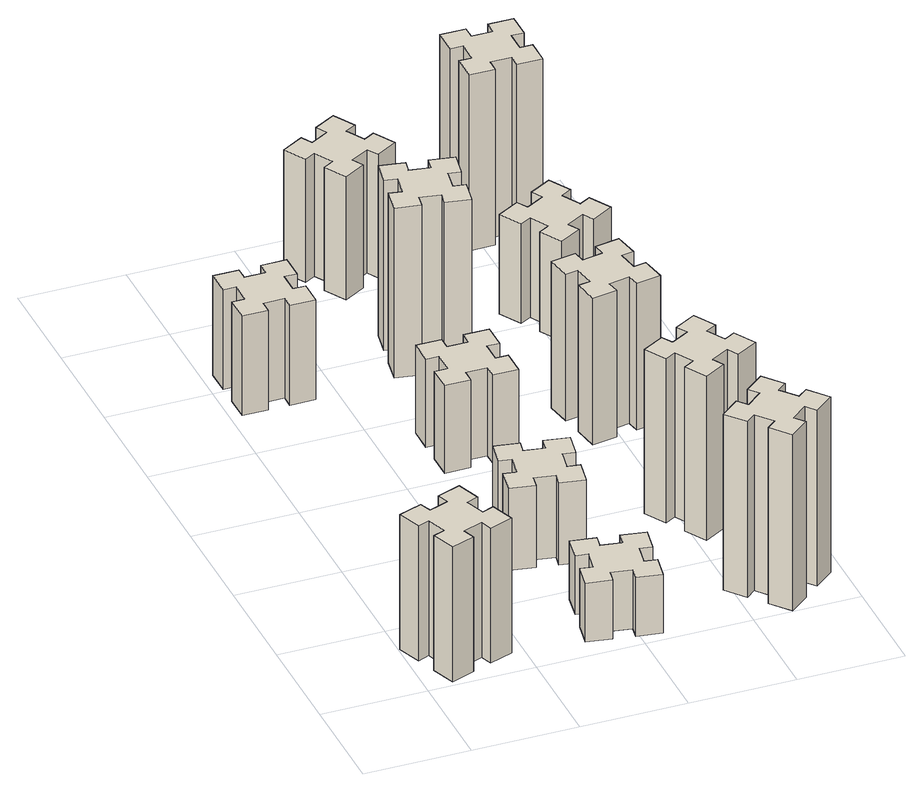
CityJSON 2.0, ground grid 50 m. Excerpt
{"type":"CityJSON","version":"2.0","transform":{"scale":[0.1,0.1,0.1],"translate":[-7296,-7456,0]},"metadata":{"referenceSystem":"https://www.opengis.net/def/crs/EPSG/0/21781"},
"CityObjects":{
"building1":{"type":"Building","attributes":{"class":"1000","function":"1000","usage":"1000","yearOfConstruction":2016,"roofType":"1000","measuredHeight":69,"storeysAboveGround":30,"storeysBelowGround":0},"geometry":[{"type":"Solid","lod":"1","boundaries":[[[[0,1,2,3,4,5,6,7,8,9,10,11,12,13,14,15,16,17,18,19]],[[17,16,20,21]],[[16,15,22,20]],[[15,14,23,22]],[[14,13,24,23]],[[13,12,25,24]],[[12,11,26,25]],[[11,10,27,26]],[[10,9,28,27]],[[9,8,29,28]],[[8,7,30,29]],[[7,6,31,30]],[[6,5,32,31]],[[5,4,33,32]],[[4,3,34,33]],[[3,2,35,34]],[[2,1,36,35]],[[1,0,37,36]],[[0,19,38,37]],[[19,18,39,38]],[[18,17,21,39]],[[24,25,26,27,28,29,30,31,32,33,34,35,36,37,38,39,21,20,22,23]]]]}]},
"building2":{"type":"Building","attributes":{"class":"1000","function":"1000","usage":"1000","yearOfConstruction":2016,"roofType":"1000","measuredHeight":51,"storeysAboveGround":30,"storeysBelowGround":0},"geometry":[{"type":"Solid","lod":"1","boundaries":[[[[40,41,42,43,44,45,46,47,48,49,50,51,52,53,54,55,56,57,58,59]],[[57,56,60,61]],[[56,55,62,60]],[[55,54,63,62]],[[54,53,64,63]],[[53,52,65,64]],[[52,51,66,65]],[[51,50,67,66]],[[50,49,68,67]],[[49,48,69,68]],[[48,47,70,69]],[[47,46,71,70]],[[46,45,72,71]],[[45,44,73,72]],[[44,43,74,73]],[[43,42,75,74]],[[42,41,76,75]],[[41,40,77,76]],[[40,59,78,77]],[[59,58,79,78]],[[58,57,61,79]],[[64,65,66,67,68,69,70,71,72,73,74,75,76,77,78,79,61,60,62,63]]]]}]},
"building3":{"type":"Building","attributes":{"class":"1000","function":"1000","usage":"1000","yearOfConstruction":2016,"roofType":"1000","measuredHeight":30,"storeysAboveGround":30,"storeysBelowGround":0},"geometry":[{"type":"Solid","lod":"1","boundaries":[[[[80,81,82,83,84,85,86,87,88,89,90,91,92,93,94,95,96,97,98,99]],[[97,96,100,101]],[[96,95,102,100]],[[95,94,103,102]],[[94,93,104,103]],[[93,92,105,104]],[[92,91,106,105]],[[91,90,107,106]],[[90,89,108,107]],[[89,88,109,108]],[[88,87,110,109]],[[87,86,111,110]],[[86,85,112,111]],[[85,84,113,112]],[[84,83,114,113]],[[83,82,115,114]],[[82,81,116,115]],[[81,80,117,116]],[[80,99,118,117]],[[99,98,119,118]],[[98,97,101,119]],[[104,105,106,107,108,109,110,111,112,113,114,115,116,117,118,119,101,100,102,103]]]]}]},
"building4":{"type":"Building","attributes":{"class":"1000","function":"1000","usage":"1000","yearOfConstruction":2016,"roofType":"1000","measuredHeight":42,"storeysAboveGround":30,"storeysBelowGround":0},"geometry":[{"type":"Solid","lod":"1","boundaries":[[[[120,121,122,123,124,125,126,127,128,129,130,131,132,133,134,135,136,137,138,139]],[[137,136,140,141]],[[136,135,142,140]],[[135,134,143,142]],[[134,133,144,143]],[[133,132,145,144]],[[132,131,146,145]],[[131,130,147,146]],[[130,129,148,147]],[[129,128,149,148]],[[128,127,150,149]],[[127,126,151,150]],[[126,125,152,151]],[[125,124,153,152]],[[124,123,154,153]],[[123,122,155,154]],[[122,121,156,155]],[[121,120,157,156]],[[120,139,158,157]],[[139,138,159,158]],[[138,137,141,159]],[[144,145,146,147,148,149,150,151,152,153,154,155,156,157,158,159,141,140,142,143]]]]}]},
"building5":{"type":"Building","attributes":{"class":"1000","function":"1000","usage":"1000","yearOfConstruction":2016,"roofType":"1000","measuredHeight":45,"storeysAboveGround":30,"storeysBelowGround":0},"geometry":[{"type":"Solid","lod":"1","boundaries":[[[[160,161,162,163,164,165,166,167,168,169,170,171,172,173,174,175,176,177,178,179]],[[177,176,180,181]],[[176,175,182,180]],[[175,174,183,182]],[[174,173,184,183]],[[173,172,185,184]],[[172,171,186,185]],[[171,170,187,186]],[[170,169,188,187]],[[169,168,189,188]],[[168,167,190,189]],[[167,166,191,190]],[[166,165,192,191]],[[165,164,193,192]],[[164,163,194,193]],[[163,162,195,194]],[[162,161,196,195]],[[161,160,197,196]],[[160,179,198,197]],[[179,178,199,198]],[[178,177,181,199]],[[184,185,186,187,188,189,190,191,192,193,194,195,196,197,198,199,181,180,182,183]]]]}]},
"building6":{"type":"Building","attributes":{"class":"1000","function":"1000","usage":"1000","yearOfConstruction":2016,"roofType":"1000","measuredHeight":87,"storeysAboveGround":30,"storeysBelowGround":0},"geometry":[{"type":"Solid","lod":"1","boundaries":[[[[200,201,202,203,204,205,206,207,208,209,210,211,212,213,214,215,216,217,218,219]],[[217,216,220,221]],[[216,215,222,220]],[[215,214,223,222]],[[214,213,224,223]],[[213,212,225,224]],[[212,211,226,225]],[[211,210,227,226]],[[210,209,228,227]],[[209,208,229,228]],[[208,207,230,229]],[[207,206,231,230]],[[206,205,232,231]],[[205,204,233,232]],[[204,203,234,233]],[[203,202,235,234]],[[202,201,236,235]],[[201,200,237,236]],[[200,219,238,237]],[[219,218,239,238]],[[218,217,221,239]],[[224,225,226,227,228,229,230,231,232,233,234,235,236,237,238,239,221,220,222,223]]]]}]},
"building7":{"type":"Building","attributes":{"class":"1000","function":"1000","usage":"1000","yearOfConstruction":2016,"roofType":"1000","measuredHeight":90,"storeysAboveGround":30,"storeysBelowGround":0},"geometry":[{"type":"Solid","lod":"1","boundaries":[[[[240,241,242,243,244,245,246,247,248,249,250,251,252,253,254,255,256,257,258,259]],[[257,256,260,261]],[[256,255,262,260]],[[255,254,263,262]],[[254,253,264,263]],[[253,252,265,264]],[[252,251,266,265]],[[251,250,267,266]],[[250,249,268,267]],[[249,248,269,268]],[[248,247,270,269]],[[247,246,271,270]],[[246,245,272,271]],[[245,244,273,272]],[[244,243,274,273]],[[243,242,275,274]],[[242,241,276,275]],[[241,240,277,276]],[[240,259,278,277]],[[259,258,279,278]],[[258,257,261,279]],[[264,265,266,267,268,269,270,271,272,273,274,275,276,277,278,279,261,260,262,263]]]]}]},
"building8":{"type":"Building","attributes":{"class":"1000","function":"1000","usage":"1000","yearOfConstruction":2016,"roofType":"1000","measuredHeight":63,"storeysAboveGround":30,"storeysBelowGround":0},"geometry":[{"type":"Solid","lod":"1","boundaries":[[[[280,281,282,283,284,285,286,287,288,289,290,291,292,293,294,295,296,297,298,299]],[[297,296,300,301]],[[296,295,302,300]],[[295,294,303,302]],[[294,293,304,303]],[[293,292,305,304]],[[292,291,306,305]],[[291,290,307,306]],[[290,289,308,307]],[[289,288,309,308]],[[288,287,310,309]],[[287,286,311,310]],[[286,285,312,311]],[[285,284,313,312]],[[284,283,314,313]],[[283,282,315,314]],[[282,281,316,315]],[[281,280,317,316]],[[280,299,318,317]],[[299,298,319,318]],[[298,297,301,319]],[[304,305,306,307,308,309,310,311,312,313,314,315,316,317,318,319,301,300,302,303]]]]}]},
"building9":{"type":"Building","attributes":{"class":"1000","function":"1000","usage":"1000","yearOfConstruction":2016,"roofType":"1000","measuredHeight":84,"storeysAboveGround":30,"storeysBelowGround":0},"geometry":[{"type":"Solid","lod":"1","boundaries":[[[[320,321,322,323,324,325,326,327,328,329,330,331,332,333,334,335,336,337,338,339]],[[337,336,340,341]],[[336,335,342,340]],[[335,334,343,342]],[[334,333,344,343]],[[333,332,345,344]],[[332,331,346,345]],[[331,330,347,346]],[[330,329,348,347]],[[329,328,349,348]],[[328,327,350,349]],[[327,326,351,350]],[[326,325,352,351]],[[325,324,353,352]],[[324,323,354,353]],[[323,322,355,354]],[[322,321,356,355]],[[321,320,357,356]],[[320,339,358,357]],[[339,338,359,358]],[[338,337,341,359]],[[344,345,346,347,348,349,350,351,352,353,354,355,356,357,358,359,341,340,342,343]]]]}]},
"building10":{"type":"Building","attributes":{"class":"1000","function":"1000","usage":"1000","yearOfConstruction":2016,"roofType":"1000","measuredHeight":75,"storeysAboveGround":30,"storeysBelowGround":0},"geometry":[{"type":"Solid","lod":"1","boundaries":[[[[360,361,362,363,364,365,366,367,368,369,370,371,372,373,374,375,376,377,378,379]],[[377,376,380,381]],[[376,375,382,380]],[[375,374,383,382]],[[374,373,384,383]],[[373,372,385,384]],[[372,371,386,385]],[[371,370,387,386]],[[370,369,388,387]],[[369,368,389,388]],[[368,367,390,389]],[[367,366,391,390]],[[366,365,392,391]],[[365,364,393,392]],[[364,363,394,393]],[[363,362,395,394]],[[362,361,396,395]],[[361,360,397,396]],[[360,379,398,397]],[[379,378,399,398]],[[378,377,381,399]],[[384,385,386,387,388,389,390,391,392,393,394,395,396,397,398,399,381,380,382,383]]]]}]},
"building11":{"type":"Building","attributes":{"class":"1000","function":"1000","usage":"1000","yearOfConstruction":2016,"roofType":"1000","measuredHeight":51,"storeysAboveGround":30,"storeysBelowGround":0},"geometry":[{"type":"Solid","lod":"1","boundaries":[[[[400,401,402,403,404,405,406,407,408,409,410,411,412,413,414,415,416,417,418,419]],[[417,416,420,421]],[[416,415,422,420]],[[415,414,423,422]],[[414,413,424,423]],[[413,412,425,424]],[[412,411,426,425]],[[411,410,427,426]],[[410,409,428,427]],[[409,408,429,428]],[[408,407,430,429]],[[407,406,431,430]],[[406,405,432,431]],[[405,404,433,432]],[[404,403,434,433]],[[403,402,435,434]],[[402,401,436,435]],[[401,400,437,436]],[[400,419,438,437]],[[419,418,439,438]],[[418,417,421,439]],[[424,425,426,427,428,429,430,431,432,433,434,435,436,437,438,439,421,420,422,423]]]]}]},
"building12":{"type":"Building","attributes":{"class":"1000","function":"1000","usage":"1000","yearOfConstruction":2016,"roofType":"1000","measuredHeight":90,"storeysAboveGround":30,"storeysBelowGround":0},"geometry":[{"type":"Solid","lod":"1","boundaries":[[[[440,441,442,443,444,445,446,447,448,449,450,451,452,453,454,455,456,457,458,459]],[[457,456,460,461]],[[456,455,462,460]],[[455,454,463,462]],[[454,453,464,463]],[[453,452,465,464]],[[452,451,466,465]],[[451,450,467,466]],[[450,449,468,467]],[[449,448,469,468]],[[448,447,470,469]],[[447,446,471,470]],[[446,445,472,471]],[[445,444,473,472]],[[444,443,474,473]],[[443,442,475,474]],[[442,441,476,475]],[[441,440,477,476]],[[440,459,478,477]],[[459,458,479,478]],[[458,457,461,479]],[[464,465,466,467,468,469,470,471,472,473,474,475,476,477,478,479,461,460,462,463]]]]}]}
},
"vertices":[
[235,366,0],[141,332,0],[120,388,0],[7,347,0],[49,234,0],[105,255,0],[139,161,0],[83,140,0],[124,27,0],[237,69,0],[216,125,0],[310,159,0],[330,103,0],[443,144,0],[402,257,0],[346,236,0],[312,330,0],[368,350,0],[327,463,0],[214,422,0],[312,330,690],[368,350,690],[346,236,690],[402,257,690],[443,144,690],[330,103,690],[310,159,690],[216,125,690],[237,69,690],[124,27,690],[83,140,690],[139,161,690],[105,255,690],[49,234,690],[7,347,690],[120,388,690],[141,332,690],[235,366,690],[214,422,690],[327,463,690],
[275,2575,0],[175,2575,0],[175,2635,0],[55,2635,0],[55,2515,0],[115,2515,0],[115,2415,0],[55,2415,0],[55,2295,0],[175,2295,0],[175,2355,0],[275,2355,0],[275,2295,0],[395,2295,0],[395,2415,0],[335,2415,0],[335,2515,0],[395,2515,0],[395,2635,0],[275,2635,0],[335,2515,510],[395,2515,510],[335,2415,510],[395,2415,510],[395,2295,510],[275,2295,510],[275,2355,510],[175,2355,510],[175,2295,510],[55,2295,510],[55,2415,510],[115,2415,510],[115,2515,510],[55,2515,510],[55,2635,510],[175,2635,510],[175,2575,510],[275,2575,510],[275,2635,510],[395,2635,510],
[866,314,0],[848,215,0],[789,226,0],[768,107,0],[887,87,0],[897,146,0],[995,128,0],[985,69,0],[1103,48,0],[1124,167,0],[1065,177,0],[1082,275,0],[1141,265,0],[1162,383,0],[1044,404,0],[1034,345,0],[935,362,0],[946,421,0],[827,442,0],[807,324,0],[935,362,300],[946,421,300],[1034,345,300],[1044,404,300],[1162,383,300],[1141,265,300],[1082,275,300],[1065,177,300],[1124,167,300],[1103,48,300],[985,69,300],[995,128,300],[897,146,300],[887,87,300],[768,107,300],[789,226,300],[848,215,300],[866,314,300],[807,324,300],[827,442,300],
[766,954,0],[748,855,0],[689,866,0],[668,747,0],[787,727,0],[797,786,0],[895,768,0],[885,709,0],[1003,688,0],[1024,807,0],[965,817,0],[982,915,0],[1041,905,0],[1062,1023,0],[944,1044,0],[934,985,0],[835,1002,0],[846,1061,0],[727,1082,0],[707,964,0],[835,1002,420],[846,1061,420],[934,985,420],[944,1044,420],[1062,1023,420],[1041,905,420],[982,915,420],[965,817,420],[1024,807,420],[1003,688,420],[885,709,420],[895,768,420],[797,786,420],[787,727,420],[668,747,420],[689,866,420],[748,855,420],[766,954,420],[707,964,420],[727,1082,420],
[915,1835,0],[815,1835,0],[815,1895,0],[695,1895,0],[695,1775,0],[755,1775,0],[755,1675,0],[695,1675,0],[695,1555,0],[815,1555,0],[815,1615,0],[915,1615,0],[915,1555,0],[1035,1555,0],[1035,1675,0],[975,1675,0],[975,1775,0],[1035,1775,0],[1035,1895,0],[915,1895,0],[975,1775,450],[1035,1775,450],[975,1675,450],[1035,1675,450],[1035,1555,450],[915,1555,450],[915,1615,450],[815,1615,450],[815,1555,450],[695,1555,450],[695,1675,450],[755,1675,450],[755,1775,450],[695,1775,450],[695,1895,450],[815,1895,450],[815,1835,450],[915,1835,450],[915,1895,450],[1035,1895,450],
[897,2366,0],[995,2348,0],[985,2289,0],[1103,2268,0],[1124,2387,0],[1065,2397,0],[1082,2495,0],[1141,2485,0],[1162,2603,0],[1044,2624,0],[1034,2565,0],[935,2582,0],[946,2641,0],[827,2662,0],[807,2544,0],[866,2534,0],[848,2435,0],[789,2446,0],[768,2327,0],[887,2307,0],[848,2435,870],[789,2446,870],[866,2534,870],[807,2544,870],[827,2662,870],[946,2641,870],[935,2582,870],[1034,2565,870],[1044,2624,870],[1162,2603,870],[1141,2485,870],[1082,2495,870],[1065,2397,870],[1124,2387,870],[1103,2268,870],[985,2289,870],[995,2348,870],[897,2366,870],[887,2307,870],[768,2327,870],
[1738,129,0],[1814,193,0],[1853,147,0],[1945,224,0],[1868,316,0],[1822,278,0],[1757,354,0],[1803,393,0],[1726,485,0],[1634,408,0],[1673,362,0],[1596,297,0],[1558,343,0],[1466,266,0],[1543,174,0],[1589,213,0],[1653,136,0],[1607,98,0],[1684,6,0],[1776,83,0],[1653,136,900],[1607,98,900],[1589,213,900],[1543,174,900],[1466,266,900],[1558,343,900],[1596,297,900],[1673,362,900],[1634,408,900],[1726,485,900],[1803,393,900],[1757,354,900],[1822,278,900],[1868,316,900],[1945,224,900],[1853,147,900],[1814,193,900],[1738,129,900],[1776,83,900],[1684,6,900],
[986,3217,0],[936,3304,0],[988,3334,0],[928,3438,0],[824,3378,0],[854,3326,0],[767,3276,0],[737,3328,0],[633,3268,0],[693,3164,0],[745,3194,0],[795,3107,0],[743,3077,0],[803,2973,0],[907,3033,0],[877,3085,0],[964,3135,0],[994,3083,0],[1098,3143,0],[1038,3247,0],[964,3135,630],[994,3083,630],[877,3085,630],[907,3033,630],[803,2973,630],[743,3077,630],[795,3107,630],[745,3194,630],[693,3164,630],[633,3268,630],[737,3328,630],[767,3276,630],[854,3326,630],[824,3378,630],[928,3438,630],[988,3334,630],[936,3304,630],[986,3217,630],[1038,3247,630],[1098,3143,630],
[1485,874,0],[1535,787,0],[1483,757,0],[1543,653,0],[1647,713,0],[1617,765,0],[1704,815,0],[1734,763,0],[1838,823,0],[1778,927,0],[1726,897,0],[1676,984,0],[1728,1014,0],[1668,1118,0],[1564,1058,0],[1594,1006,0],[1507,956,0],[1477,1008,0],[1373,948,0],[1433,844,0],[1507,956,840],[1477,1008,840],[1594,1006,840],[1564,1058,840],[1668,1118,840],[1728,1014,840],[1676,984,840],[1726,897,840],[1778,927,840],[1838,823,840],[1734,763,840],[1704,815,840],[1617,765,840],[1647,713,840],[1543,653,840],[1483,757,840],[1535,787,840],[1485,874,840],[1433,844,840],[1373,948,840],
[1475,1608,0],[1574,1626,0],[1584,1567,0],[1702,1587,0],[1681,1706,0],[1622,1695,0],[1605,1794,0],[1664,1804,0],[1643,1922,0],[1525,1901,0],[1535,1842,0],[1437,1825,0],[1427,1884,0],[1308,1863,0],[1329,1745,0],[1388,1755,0],[1406,1657,0],[1347,1647,0],[1367,1528,0],[1486,1549,0],[1406,1657,750],[1347,1647,750],[1388,1755,750],[1329,1745,750],[1308,1863,750],[1427,1884,750],[1437,1825,750],[1535,1842,750],[1525,1901,750],[1643,1922,750],[1664,1804,750],[1605,1794,750],[1622,1695,750],[1681,1706,750],[1702,1587,750],[1584,1567,750],[1574,1626,750],[1475,1608,750],[1486,1549,750],[1367,1528,750],
[1726,2577,0],[1676,2664,0],[1728,2694,0],[1668,2798,0],[1564,2738,0],[1594,2686,0],[1507,2636,0],[1477,2688,0],[1373,2628,0],[1433,2524,0],[1485,2554,0],[1535,2467,0],[1483,2437,0],[1543,2333,0],[1647,2393,0],[1617,2445,0],[1704,2495,0],[1734,2443,0],[1838,2503,0],[1778,2607,0],[1704,2495,510],[1734,2443,510],[1617,2445,510],[1647,2393,510],[1543,2333,510],[1483,2437,510],[1535,2467,510],[1485,2554,510],[1433,2524,510],[1373,2628,510],[1477,2688,510],[1507,2636,510],[1594,2686,510],[1564,2738,510],[1668,2798,510],[1728,2694,510],[1676,2664,510],[1726,2577,510],[1778,2607,510],[1838,2503,510],
[1555,3195,0],[1655,3195,0],[1655,3135,0],[1775,3135,0],[1775,3255,0],[1715,3255,0],[1715,3355,0],[1775,3355,0],[1775,3475,0],[1655,3475,0],[1655,3415,0],[1555,3415,0],[1555,3475,0],[1435,3475,0],[1435,3355,0],[1495,3355,0],[1495,3255,0],[1435,3255,0],[1435,3135,0],[1555,3135,0],[1495,3255,900],[1435,3255,900],[1495,3355,900],[1435,3355,900],[1435,3475,900],[1555,3475,900],[1555,3415,900],[1655,3415,900],[1655,3475,900],[1775,3475,900],[1775,3355,900],[1715,3355,900],[1715,3255,900],[1775,3255,900],[1775,3135,900],[1655,3135,900],[1655,3195,900],[1555,3195,900],[1555,3135,900],[1435,3135,900]
]}
